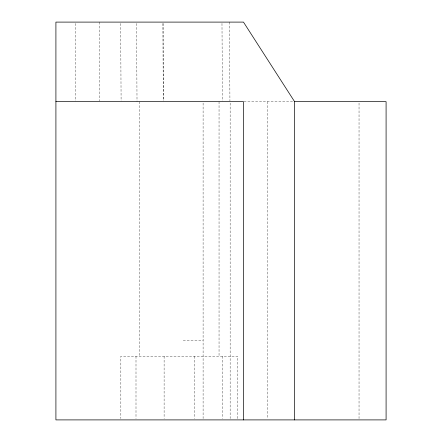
<?xml version="1.0" encoding="UTF-8"?>
<svg xmlns="http://www.w3.org/2000/svg" width="442" height="442" viewBox="0 0 442 442"><rect width="100%" height="100%" fill="white"/><g stroke="black" fill="none" stroke-linecap="round" stroke-linejoin="round"><path stroke-width="0.33" stroke-dasharray="2.21 1.66" d="M243.934 101.66L293.56 101.66M183.209 340.34L203.099 340.34M229.47 22.1L229.934 100.975M221.983 23.47L222.442 100.975M163.358 23.47L163.816 100.975M162.86 23.47L163.313 100.975M136.561 23.47L137.02 101.66M120.649 23.47L121.102 100.975M359.037 103.041L359.037 418.519M267.543 101.66L267.543 418.519M237.685 418.53L237.685 356.252L120.843 356.252L120.843 418.53M230.149 103.041L230.149 418.519M222.53 356.252L222.53 418.53M219.044 101.66L219.044 356.252M203.099 103.041L203.099 418.53M194.419 356.252L194.419 418.53M164.109 356.252L164.109 418.53M139.484 101.66L139.484 356.252M135.998 356.252L135.998 418.53M99.671 22.1L99.671 100.975M75.803 23.47L75.803 100.975"/><path stroke-width="0.66" d="M55.913 101.66L243.481 101.66L243.481 419.9M294.25 101.66L386.087 101.66L386.087 419.9L55.913 419.9L55.913 22.1L243.481 22.1L294.593 101.66L294.593 419.9"/></g></svg>
